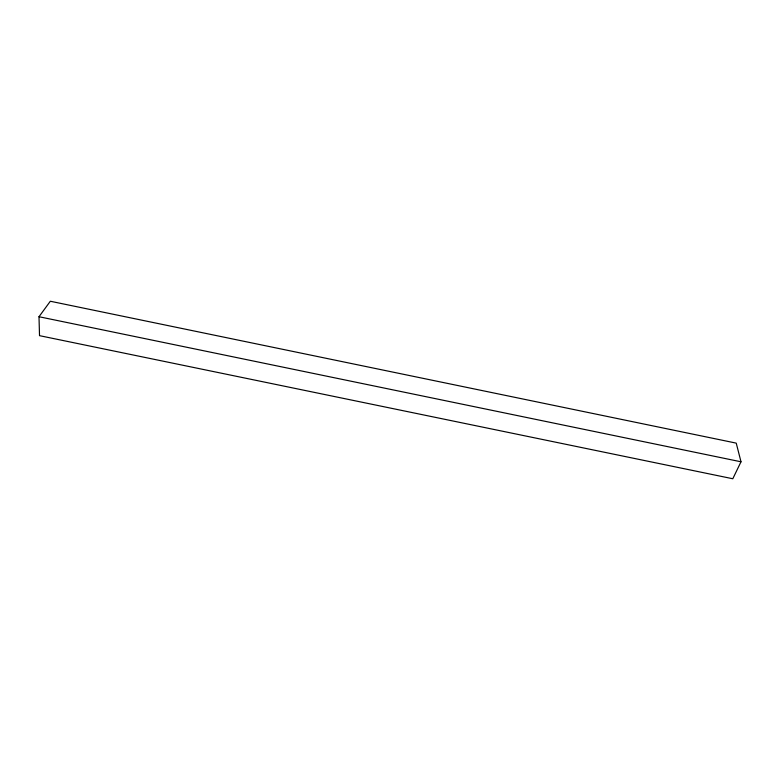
<?xml version="1.0" encoding="UTF-8"?>
<svg xmlns="http://www.w3.org/2000/svg" width="780" height="780" viewBox="0 0 780 780"><rect width="100%" height="100%" fill="white"/><g stroke="black" fill="none" stroke-linecap="round" stroke-linejoin="round"><path stroke-width="1.17" d="M741 461.789L732.8 478.754L39.517 335.663L39 316.729L50.32 301.246L736.232 443.128L741 461.789L39 316.729"/></g></svg>
